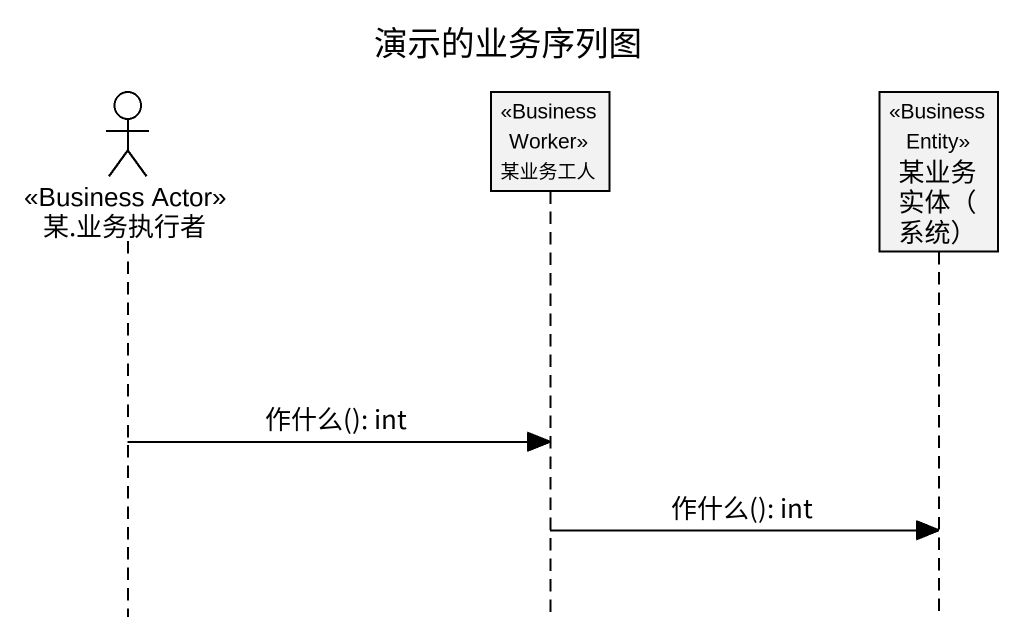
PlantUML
@startuml
title 演示的业务序列图
hide footbox
actor "某.业务执行者" as 某_业务执行者 <<Business Actor>>
participant 某业务工人 <<Business Worker>>
participant "某业务实体（系统）" as 某业务实体_系统 <<Business Entity>>

某_业务执行者 -> 某业务工人 : 作什么(): int
某业务工人 -> 某业务实体_系统 : 作什么(): int
@enduml
